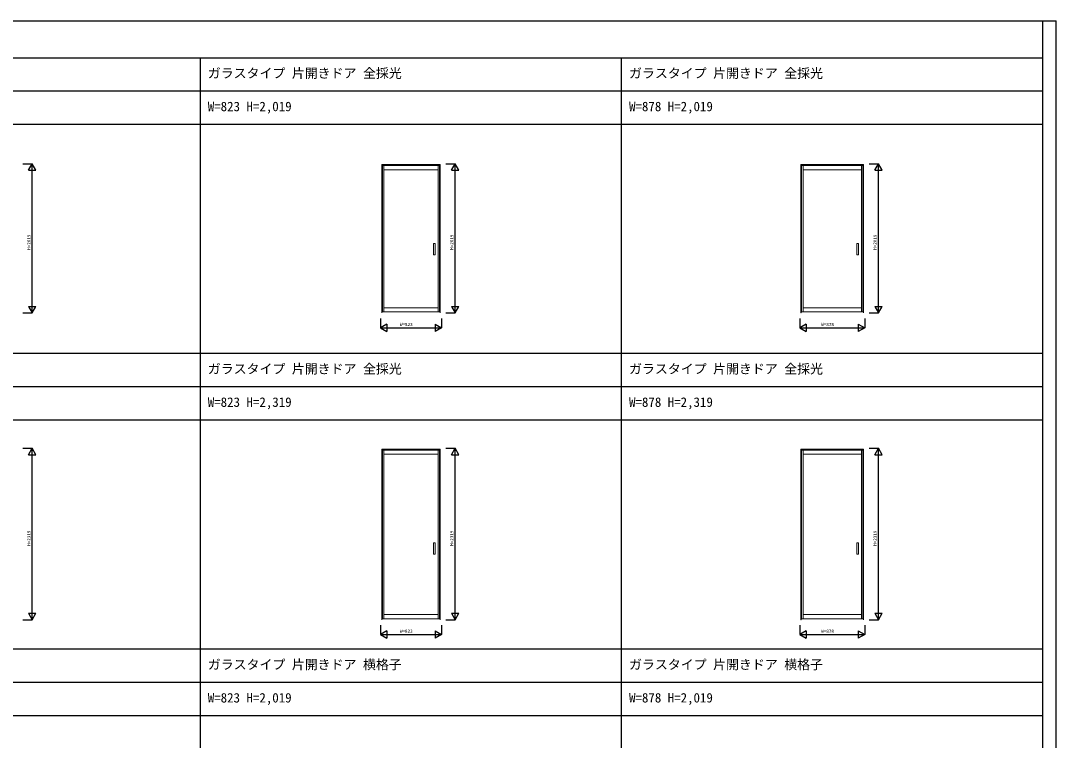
# Model space of a CAD drawing. Units: millimetres, scale not verified. Extents: x -14341 to 14340, y -10000 to 10000.
# Drawn here: x 328 to 14340, y 265 to 10000 of the extents above; entities that cross this region are included whole.
import ezdxf
from ezdxf.enums import TextEntityAlignment as Align

# ---------------------------------------------------------------- set-up
doc = ezdxf.new("R2010")
doc.units = ezdxf.units.MM
doc.header["$LTSCALE"] = 50
for name, color, linetype in [('0-0_0', 7, 'Continuous'), ('0-4_YKK_F1', 7, 'Continuous'), ('0-5_YKK_N1', 2, 'Continuous')]:
    doc.layers.add(name, color=color, linetype=linetype)
doc.layers.add('0-1_YKK_A1', color=4, linetype='Continuous', lineweight=18)
doc.styles.add('ＭＳ ゴシック', font='')
doc.styles.get('ＭＳ ゴシック').set_extended_font_data('MS Gothic')

msp = doc.modelspace()

# ---------------------------------------------------------------- linework, layer by layer
at = {"layer": '0-1_YKK_A1'}
for p, q in [((5212.6, 8054.55), (6005.6, 8054.55)), ((5212.6, 8054.55), (5212.6, 6046.05)), ((5215.1, 8054.55), (5215.1, 6046.05)), ((5215.1, 8052.05), (6003.1, 8052.05)), ((5222.1, 8040.05), (5995.1, 8040.05)), ((5222.1, 8040.05), (5222.1, 6060.05)), ((5242.1, 8040.05), (5242.1, 6060.05)), ((5975.1, 8040.05), (5975.1, 6060.05)), ((5995.1, 8040.05), (5995.1, 6060.05)), ((6003.1, 8054.55), (6003.1, 6046.05)), ((6005.6, 8054.55), (6005.6, 6046.05)), ((10885.1, 8054.55), (11733.1, 8054.55)), ((10885.1, 8054.55), (10885.1, 6046.05)), ((10887.6, 8054.55), (10887.6, 6046.05)), ((10887.6, 8052.05), (11730.6, 8052.05)), ((10894.6, 8040.05), (11722.6, 8040.05)), ((10894.6, 8040.05), (10894.6, 6060.05)), ((10914.6, 8040.05), (10914.6, 6060.05)), ((11702.6, 8040.05), (11702.6, 6060.05)), ((11722.6, 8040.05), (11722.6, 6060.05)), ((11730.6, 8054.55), (11730.6, 6046.05)), ((11733.1, 8054.55), (11733.1, 6046.05)), ((5242.1, 7984.05), (5975.1, 7984.05)), ((10914.6, 7984.05), (11702.6, 7984.05)), ((5914.5, 6985.05), (5914.5, 6835.05)), ((5914.5, 6985.05), (5935.5, 6985.05)), ((5935.5, 6985.05), (5935.5, 6835.05)), ((11642, 6985.05), (11642, 6835.05)), ((11642, 6985.05), (11663, 6985.05)), ((11663, 6985.05), (11663, 6835.05)), ((5914.5, 6835.05), (5935.5, 6835.05)), ((11642, 6835.05), (11663, 6835.05)), ((5215.1, 6046.05), (5212.6, 6046.05)), ((5222.1, 6060.05), (5995.1, 6060.05)), ((5242.1, 6116.05), (5975.1, 6116.05)), ((6003.1, 6046.05), (6005.6, 6046.05)), ((10887.6, 6046.05), (10885.1, 6046.05)), ((10894.6, 6060.05), (11722.6, 6060.05)), ((10914.6, 6116.05), (11702.6, 6116.05)), ((11730.6, 6046.05), (11733.1, 6046.05)), ((5212.6, 4204.55), (6005.6, 4204.55)), ((5212.6, 4204.55), (5212.6, 1896.05)), ((5215.1, 4204.55), (5215.1, 1896.05)), ((6003.1, 4204.55), (6003.1, 1896.05)), ((6005.6, 4204.55), (6005.6, 1896.05)), ((10885.1, 4204.55), (11733.1, 4204.55)), ((10885.1, 4204.55), (10885.1, 1896.05)), ((10887.6, 4204.55), (10887.6, 1896.05)), ((11730.6, 4204.55), (11730.6, 1896.05)), ((11733.1, 4204.55), (11733.1, 1896.05)), ((5215.1, 4202.05), (6003.1, 4202.05)), ((5222.1, 4190.05), (5995.1, 4190.05)), ((5222.1, 4190.05), (5222.1, 1910.05)), ((5242.1, 4190.05), (5242.1, 1910.05)), ((5242.1, 4134.05), (5975.1, 4134.05)), ((5975.1, 4190.05), (5975.1, 1910.05)), ((5995.1, 4190.05), (5995.1, 1910.05)), ((10887.6, 4202.05), (11730.6, 4202.05)), ((10894.6, 4190.05), (11722.6, 4190.05)), ((10894.6, 4190.05), (10894.6, 1910.05)), ((10914.6, 4190.05), (10914.6, 1910.05)), ((10914.6, 4134.05), (11702.6, 4134.05)), ((11702.6, 4190.05), (11702.6, 1910.05)), ((11722.6, 4190.05), (11722.6, 1910.05)), ((5914.5, 2935.05), (5914.5, 2785.05)), ((5914.5, 2935.05), (5935.5, 2935.05)), ((5935.5, 2935.05), (5935.5, 2785.05)), ((11642, 2935.05), (11642, 2785.05)), ((11642, 2935.05), (11663, 2935.05)), ((11663, 2935.05), (11663, 2785.05)), ((5914.5, 2785.05), (5935.5, 2785.05)), ((11642, 2785.05), (11663, 2785.05)), ((5242.1, 1966.05), (5975.1, 1966.05)), ((10914.6, 1966.05), (11702.6, 1966.05)), ((5215.1, 1896.05), (5212.6, 1896.05)), ((5222.1, 1910.05), (5995.1, 1910.05)), ((6003.1, 1896.05), (6005.6, 1896.05)), ((10887.6, 1896.05), (10885.1, 1896.05)), ((10894.6, 1910.05), (11722.6, 1910.05)), ((11730.6, 1896.05), (11733.1, 1896.05))]:
    msp.add_line(p, q, dxfattribs=at)
at = {"layer": '0-4_YKK_F1'}
for p, q in [((-14340.9, 10000.3), (14340.12, 10000.3)), ((14159.1, -9999.7), (14159.1, 10000.3)), ((14340.12, -9999.7), (14340.12, 10000.3)), ((-14340.9, 9500.3), (14159.1, 9500.3)), ((2759.1, -9999.7), (2759.1, 9500.3)), ((8459.1, -9999.7), (8459.1, 9500.3)), ((-14340.9, 9050.3), (14159.1, 9050.3)), ((-14340.9, 8600.3), (14159.1, 8600.3)), ((-14340.9, 5500.3), (14159.1, 5500.3)), ((-14340.9, 5050.3), (14159.1, 5050.3)), ((-14340.9, 4600.3), (14159.1, 4600.3)), ((-14340.9, 1500.3), (14159.1, 1500.3)), ((-14340.9, 1050.3), (14159.1, 1050.3)), ((-14340.9, 600.3), (14159.1, 600.3))]:
    msp.add_line(p, q, dxfattribs=at)
at = {"layer": '0-5_YKK_N1'}
for p, q in [((358.1, 8065.05), (483.1, 8065.05)), ((433.1, 7978.45), (483.1, 8065.05)), ((483.1, 6046.05), (483.1, 8065.05)), ((6080.6, 8065.05), (6205.6, 8065.05)), ((6155.6, 7978.45), (6205.6, 8065.05)), ((6205.6, 6046.05), (6205.6, 8065.05)), ((11808.1, 8065.05), (11933.1, 8065.05)), ((11883.1, 7978.45), (11933.1, 8065.05)), ((11933.1, 6046.05), (11933.1, 8065.05)), ((358.1, 6046.05), (483.1, 6046.05)), ((433.1, 6132.65), (533.1, 6132.65)), ((6080.6, 6046.05), (6205.6, 6046.05)), ((6155.6, 6132.65), (6255.6, 6132.65)), ((11808.1, 6046.05), (11933.1, 6046.05)), ((11883.1, 6132.65), (11983.1, 6132.65)), ((5197.6, 5971.05), (5197.6, 5846.05)), ((5284.2, 5896.05), (5197.6, 5846.05)), ((5284.2, 5896.05), (5284.2, 5796.05)), ((5934, 5896.05), (5934, 5796.05)), ((5934, 5896.05), (6020.6, 5846.05)), ((6020.6, 5971.05), (6020.6, 5846.05)), ((10870.1, 5971.05), (10870.1, 5846.05)), ((10956.7, 5896.05), (10870.1, 5846.05)), ((10956.7, 5896.05), (10956.7, 5796.05)), ((11661.5, 5896.05), (11661.5, 5796.05)), ((11661.5, 5896.05), (11748.1, 5846.05)), ((11748.1, 5971.05), (11748.1, 5846.05)), ((5197.6, 5846.05), (5284.2, 5796.05)), ((5197.6, 5846.05), (6020.6, 5846.05)), ((6020.6, 5846.05), (5934, 5796.05)), ((10870.1, 5846.05), (10956.7, 5796.05)), ((10870.1, 5846.05), (11748.1, 5846.05)), ((11748.1, 5846.05), (11661.5, 5796.05)), ((358.1, 4215.05), (483.1, 4215.05)), ((433.1, 4128.45), (483.1, 4215.05)), ((483.1, 1896.05), (483.1, 4215.05)), ((6080.6, 4215.05), (6205.6, 4215.05)), ((6155.6, 4128.45), (6205.6, 4215.05)), ((6205.6, 1896.05), (6205.6, 4215.05)), ((11808.1, 4215.05), (11933.1, 4215.05)), ((11883.1, 4128.45), (11933.1, 4215.05)), ((11933.1, 1896.05), (11933.1, 4215.05)), ((433.1, 1982.65), (533.1, 1982.65)), ((6155.6, 1982.65), (6255.6, 1982.65)), ((11883.1, 1982.65), (11983.1, 1982.65)), ((358.1, 1896.05), (483.1, 1896.05)), ((6080.6, 1896.05), (6205.6, 1896.05)), ((11808.1, 1896.05), (11933.1, 1896.05)), ((5197.6, 1821.05), (5197.6, 1696.05)), ((5284.2, 1746.05), (5197.6, 1696.05)), ((5197.6, 1696.05), (5284.2, 1646.05)), ((5197.6, 1696.05), (6020.6, 1696.05)), ((5284.2, 1746.05), (5284.2, 1646.05)), ((5934, 1746.05), (5934, 1646.05)), ((5934, 1746.05), (6020.6, 1696.05)), ((6020.6, 1696.05), (5934, 1646.05)), ((6020.6, 1821.05), (6020.6, 1696.05)), ((10870.1, 1821.05), (10870.1, 1696.05)), ((10956.7, 1746.05), (10870.1, 1696.05)), ((10870.1, 1696.05), (10956.7, 1646.05)), ((10870.1, 1696.05), (11748.1, 1696.05)), ((10956.7, 1746.05), (10956.7, 1646.05)), ((11661.5, 1746.05), (11661.5, 1646.05)), ((11661.5, 1746.05), (11748.1, 1696.05)), ((11748.1, 1696.05), (11661.5, 1646.05)), ((11748.1, 1821.05), (11748.1, 1696.05))]:
    msp.add_line(p, q, dxfattribs=at)
for points in [[(433.1, 7978.45), (533.1, 7978.45), (483.1, 8065.05)], [(6155.6, 7978.45), (6255.6, 7978.45), (6205.6, 8065.05)], [(11883.1, 7978.45), (11983.1, 7978.45), (11933.1, 8065.05)], [(433.1, 6132.65), (483.1, 6046.05), (533.1, 6132.65)], [(6155.6, 6132.65), (6205.6, 6046.05), (6255.6, 6132.65)], [(11883.1, 6132.65), (11933.1, 6046.05), (11983.1, 6132.65)], [(433.1, 4128.45), (533.1, 4128.45), (483.1, 4215.05)], [(6155.6, 4128.45), (6255.6, 4128.45), (6205.6, 4215.05)], [(11883.1, 4128.45), (11983.1, 4128.45), (11933.1, 4215.05)], [(433.1, 1982.65), (483.1, 1896.05), (533.1, 1982.65)], [(6155.6, 1982.65), (6205.6, 1896.05), (6255.6, 1982.65)], [(11883.1, 1982.65), (11933.1, 1896.05), (11983.1, 1982.65)]]:
    msp.add_lwpolyline(points, dxfattribs=at)

# ---------------------------------------------------------------- texts
at = {"layer": '0-0_0', "style": 'ＭＳ ゴシック'}
for s, p in [('ガラスタイプ 片開きドア 全採光', (2859.1, 9187.8)), ('ガラスタイプ 片開きドア 全採光', (8559.1, 9187.8)), ('W=823 H=2,019', (2859.1, 8737.8)), ('W=878 H=2,019', (8559.1, 8737.8)), ('ガラスタイプ 片開きドア 全採光', (2859.1, 5187.8)), ('ガラスタイプ 片開きドア 全採光', (8559.1, 5187.8)), ('W=823 H=2,319', (2859.1, 4737.8)), ('W=878 H=2,319', (8559.1, 4737.8)), ('ガラスタイプ 片開きドア 横格子', (2859.1, 1187.8)), ('ガラスタイプ 片開きドア 横格子', (8559.1, 1187.8)), ('W=823 H=2,019', (2859.1, 737.8)), ('W=878 H=2,019', (8559.1, 737.8))]:
    msp.add_text(s, height=128.3, dxfattribs=at).set_placement(p, align=Align.BOTTOM_LEFT)
at = {"layer": '0-5_YKK_N1', "style": 'ＭＳ ゴシック'}
for s, p in [('H=2019', (473.1, 6900.55)), ('H=2019', (6195.6, 6900.55)), ('H=2019', (11923.1, 6900.55)), ('H=2319', (473.1, 2895.55)), ('H=2319', (6195.6, 2895.55)), ('H=2319', (11923.1, 2895.55))]:
    msp.add_text(s, height=43.99, rotation=90, dxfattribs=at).set_placement(p, align=Align.BOTTOM_LEFT)
for s, p in [('W=823', (5459.1, 5856.05)), ('W=878', (11159.1, 5856.05)), ('W=823', (5459.1, 1706.05)), ('W=878', (11159.1, 1706.05))]:
    msp.add_text(s, height=43.99, dxfattribs=at).set_placement(p, align=Align.BOTTOM_LEFT)

doc.saveas('drawing.dxf')
